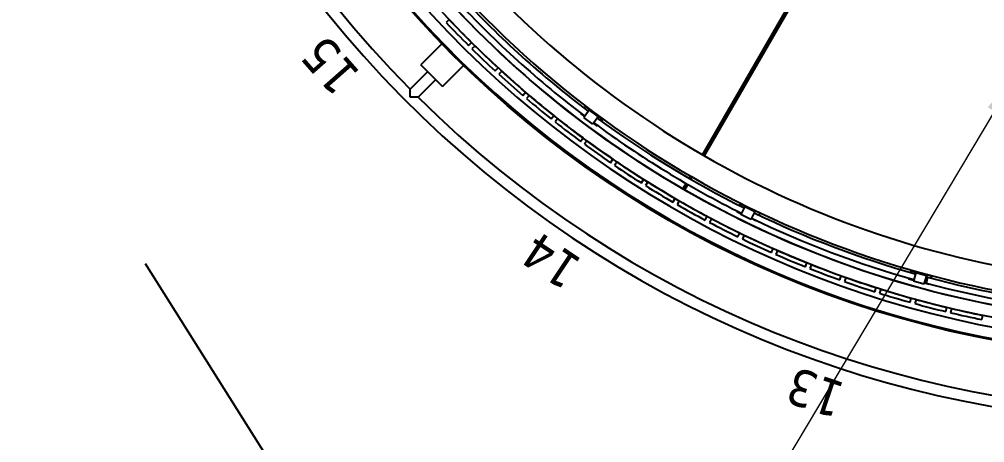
# Model space of a CAD drawing. Header units: millimetres. Extents: x 0 to 89100, y 0 to 63000.
# Drawn here: x 11023 to 18898, y 6678 to 10130 of the extents above; entities that cross this region are included whole.
import ezdxf

# ---------------------------------------------------------------- set-up
doc = ezdxf.new("R2010")
doc.units = ezdxf.units.MM
doc.header["$LTSCALE"] = 150
doc.linetypes.add('DWG_KL', pattern=[105.263153, 52.631577, -52.631577])
doc.layers.add('4003-AREA-02.1_C-Service Roads', color=7, linetype='Continuous', lineweight=25, true_color=0xc0c0c0)
doc.layers.add('4003-AREA-02.1_F-Foundation', color=7, linetype='Continuous', lineweight=25, true_color=0xadadad)
for name, color, linetype, lineweight in [('4003-AREA-02.1_T-Tank', 7, 'Continuous', 25), ('Symbol', 7, 'Continuous', 18), ('Visible', 7, 'Continuous', 25), ('Visible Narrow', 7, 'Continuous', 18)]:
    doc.layers.add(name, color=color, linetype=linetype, lineweight=lineweight)
doc.styles.add('Text Style185', font='tahoma.ttf')
doc.styles.add('Title', font='arial.ttf')
doc.dimstyles.new('Default - Method 2a$7', dxfattribs={"dimscale": 150, "dimtxt": 3, "dimasz": 2.5, "dimexe": 3, "dimexo": 0.5, "dimgap": 0.7, "dimtad": 0, "dimtoh": 1, "dimdec": 1, "dimrnd": 1e-08, "dimtxsty": 'Title', "dimcen": 0.09, "dimdle": 10, "dimclrd": 256, "dimclre": 256, "dimclrt": 7, "dimazin": 2, "dimtfac": 0.833333, "dimtdec": 1, "dimtmove": 0, "dimatfit": 3, "dimfxl": 1, "dimtolj": 1, "dimlwd": -1, "dimlwe": -1, "dimarcsym": 0})

msp = doc.modelspace()

# ---------------------------------------------------------------- linework, layer by layer
at = {"layer": '4003-AREA-02.1_C-Service Roads', "linetype": 'DWG_KL', "ltscale": 0.353242}
msp.add_line((13540.15, 5777.01), (4613.55, 19929.49), dxfattribs=at)
at = {"layer": '4003-AREA-02.1_F-Foundation'}
msp.add_circle((20518.6, 15802.58), 8430, dxfattribs=at)
at = {"layer": '4003-AREA-02.1_T-Tank'}
msp.add_circle((20518.6, 15802.58), 8150, dxfattribs=at)
at = {"layer": 'Visible'}
for p, q in [((16596.68, 9025.61), (20295.76, 15432.61)), ((20309.62, 15424.61), (16610.53, 9017.61)), ((14530.26, 10127.89), (14504.79, 10103.87)), ((14477.03, 9937.79), (14299.6, 9760.36)), ((14687.2, 9917.35), (14711.78, 9942.27)), ((14740.26, 9914.19), (14715.69, 9889.26)), ((14355.46, 9704.5), (14211.3, 9560.33)), ((14476.38, 9583.58), (14299.6, 9760.36)), ((14476.38, 9583.58), (14653.81, 9761.01)), ((14904.75, 9709.49), (14928.4, 9735.28)), ((14957.89, 9708.25), (14934.23, 9682.45)), ((14420.52, 9639.44), (14276.35, 9495.28)), ((15129.7, 9509.66), (15152.4, 9536.3)), ((15182.84, 9510.35), (15160.14, 9483.72)), ((15672.35, 9389.06), (15628.67, 9330.57)), ((15641.69, 9418.2), (15631.59, 9404.67)), ((15641.69, 9418.2), (15679.35, 9390.07)), ((15672.35, 9389.06), (15744.46, 9335.2)), ((15676.35, 9386.07), (15679.35, 9390.07)), ((15678.76, 9384.27), (15679.95, 9385.87)), ((15686.56, 9384.69), (15679.35, 9390.07)), ((15684.76, 9382.28), (15679.95, 9385.87)), ((15684.76, 9382.28), (15734.44, 9345.18)), ((15688.35, 9387.09), (15686.56, 9384.69)), ((15736.23, 9347.59), (15686.56, 9384.69)), ((15688.69, 9387.54), (15688.35, 9387.09)), ((15361.75, 9318.13), (15383.47, 9345.58)), ((15414.84, 9320.76), (15393.12, 9293.31)), ((15602.69, 9365.97), (15599.8, 9362.11)), ((15599.8, 9362.11), (15632.65, 9337.58)), ((15700.77, 9276.72), (15628.67, 9330.57)), ((15632.65, 9337.58), (15633.45, 9336.98)), ((15744.46, 9335.2), (15700.77, 9276.72)), ((15734.44, 9345.18), (15739.24, 9341.59)), ((15736.23, 9347.59), (15738.03, 9349.99)), ((15736.23, 9347.59), (15743.44, 9342.2)), ((15738.36, 9350.44), (15738.03, 9349.99)), ((15738.05, 9339.99), (15739.24, 9341.59)), ((15740.45, 9338.2), (15743.44, 9342.2)), ((15781.1, 9314.08), (15743.44, 9342.2)), ((15781.1, 9314.08), (15771, 9300.55)), ((15705.56, 9283.13), (15706.36, 9282.53)), ((15739.21, 9257.99), (15706.36, 9282.53)), ((15742.09, 9261.85), (15739.21, 9257.99)), ((15600.61, 9135.16), (15621.32, 9163.38)), ((15653.57, 9139.71), (15632.86, 9111.49)), ((15845.96, 8960.98), (15865.63, 8989.93)), ((15898.71, 8967.45), (15879.04, 8938.5)), ((16097.46, 8795.82), (16116.07, 8825.47)), ((16486.25, 8834.35), (16496.68, 8852.4)), ((16510.53, 8844.4), (16500.11, 8826.35)), ((16149.95, 8804.2), (16131.34, 8774.56)), ((16436.68, 8748.48), (16462.1, 8792.52)), ((16475.96, 8784.52), (16450.53, 8740.48)), ((16354.8, 8639.91), (16372.32, 8670.21)), ((16406.95, 8650.19), (16389.43, 8619.89)), ((16906.66, 8626.34), (16899.23, 8611.18)), ((16906.66, 8626.34), (16948.87, 8605.66)), ((16942.18, 8603.37), (16910.07, 8537.81)), ((16942.18, 8603.37), (17023, 8563.78)), ((16946.67, 8601.17), (16948.87, 8605.66)), ((16956.95, 8601.7), (16948.87, 8605.66)), ((16949.36, 8599.85), (16950.24, 8601.65)), ((16955.63, 8599.01), (16950.24, 8601.65)), ((16955.63, 8599.01), (17011.31, 8571.74)), ((16958.27, 8604.4), (16956.95, 8601.7)), ((17012.63, 8574.43), (16956.95, 8601.7)), ((16958.52, 8604.9), (16958.27, 8604.4)), ((16617.63, 8493.44), (16634.04, 8524.35)), ((16669.37, 8505.61), (16652.96, 8474.69)), ((16877.99, 8567.8), (16875.87, 8563.47)), ((16875.87, 8563.47), (16912.69, 8545.44)), ((16990.89, 8498.22), (16910.07, 8537.81)), ((16912.69, 8545.44), (16913.59, 8545)), ((17023, 8563.78), (16990.89, 8498.22)), ((16994.41, 8505.41), (16995.31, 8504.97)), ((17011.31, 8571.74), (17016.7, 8569.1)), ((17012.63, 8574.43), (17013.95, 8577.12)), ((17012.63, 8574.43), (17020.71, 8570.47)), ((17014.2, 8577.63), (17013.95, 8577.12)), ((17015.82, 8567.3), (17016.7, 8569.1)), ((17018.51, 8565.98), (17020.71, 8570.47)), ((17062.92, 8549.8), (17020.71, 8570.47)), ((17062.92, 8549.8), (17055.5, 8534.64)), ((17032.13, 8486.93), (16995.31, 8504.97)), ((17034.25, 8491.26), (17032.13, 8486.93)), ((16885.61, 8356.61), (16900.88, 8388.1)), ((16936.87, 8370.65), (16921.6, 8339.16)), ((17158.37, 8229.6), (17172.49, 8261.63)), ((17209.09, 8245.49), (17194.97, 8213.47)), ((17435.57, 8112.58), (17448.52, 8145.1)), ((17485.68, 8130.31), (17472.73, 8097.79)), ((17716.84, 8005.71), (17728.59, 8038.67)), ((18296.26, 8082.1), (18291.77, 8065.83)), ((18296.26, 8082.1), (18341.57, 8069.59)), ((18335.42, 8066.1), (18315.99, 7995.73)), ((18335.42, 8066.1), (18422.17, 8042.14)), ((18340.24, 8064.77), (18341.57, 8069.59)), ((18350.24, 8067.19), (18341.57, 8069.59)), ((18343.13, 8063.97), (18343.66, 8065.9)), ((18349.45, 8064.3), (18343.66, 8065.9)), ((18349.45, 8064.3), (18409.21, 8047.8)), ((18351.04, 8070.08), (18350.24, 8067.19)), ((18410.01, 8050.69), (18350.24, 8067.19)), ((18351.19, 8070.62), (18351.04, 8070.08)), ((18422.17, 8042.14), (18402.74, 7971.78)), ((18409.21, 8047.8), (18414.99, 8046.2)), ((18410.01, 8050.69), (18410.81, 8053.58)), ((18410.01, 8050.69), (18418.68, 8048.29)), ((18410.95, 8054.12), (18410.81, 8053.58)), ((18414.46, 8044.27), (18414.99, 8046.2)), ((18417.35, 8043.47), (18418.68, 8048.29)), ((18463.99, 8035.78), (18418.68, 8048.29)), ((18463.99, 8035.78), (18459.49, 8019.51)), ((17766.27, 8025.24), (17754.51, 7992.27)), ((18278.91, 8019.27), (18277.63, 8014.62)), ((18277.63, 8014.62), (18317.15, 8003.71)), ((18402.74, 7971.78), (18315.99, 7995.73)), ((18317.15, 8003.71), (18318.12, 8003.44)), ((18404.87, 7979.49), (18405.83, 7979.22)), ((18445.35, 7968.31), (18405.83, 7979.22)), ((18425.2, 8028.66), (18412.64, 7982.03)), ((18413.59, 7985.55), (18413.6, 7985.55)), ((18413.6, 7985.55), (18418.92, 8005.34)), ((18413.6, 7985.55), (18414.4, 7984.74)), ((18420.36, 7983.73), (18419.25, 7983.43)), ((18431.94, 8026.85), (18419.42, 7980.2)), ((18420.36, 7983.73), (18425.68, 8003.53)), ((18420.36, 7983.73), (18420.36, 7983.73)), ((18424.25, 8025.14), (18425.35, 8025.44)), ((18430.99, 8023.33), (18430.19, 8024.14)), ((18446.63, 7972.95), (18445.35, 7968.31)), ((18001.8, 7909.11), (18012.35, 7942.48)), ((18050.49, 7930.42), (18039.94, 7897.05)), ((18290.08, 7822.93), (18299.41, 7856.66)), ((18337.96, 7846), (18328.63, 7812.26)), ((18581.29, 7747.27), (18589.4, 7781.32)), ((18628.31, 7772.06), (18620.21, 7738.01)), ((18875.07, 7682.24), (18881.93, 7716.56))]:
    msp.add_line(p, q, dxfattribs=at)
msp.add_circle((20518.6, 15802.58), 8250, dxfattribs=at)
for centre, radius, start, end in [((20518.6, 15802.58), 8966, 45.965085, 314.034915), ((20518.6, 15802.58), 8420, 17.272232, 276.750813), ((20518.6, 15802.58), 8326.9, 17.471529, 276.329235), ((20518.6, 15802.58), 8874, 135.297004, 224.702996), ((20518.6, 15802.58), 8030, 205.790004, 303.30742), ((20518.6, 15802.58), 7830, 206.60031, 297.796899), ((20518.6, 15802.58), 8150, 220.056241, 239.943759), ((20518.6, 15802.58), 8050.85, 222.906646, 232.924677), ((20518.6, 15802.58), 8099.15, 222.904736, 232.926587), ((20518.6, 15802.58), 8285, 223.45896, 225.26326), ((20518.6, 15802.58), 8250, 223.459547, 225.262674), ((20518.6, 15802.58), 8285, 225.539885, 227.344185), ((20518.6, 15802.58), 8250, 225.540472, 227.343598), ((20518.6, 15802.58), 8250, 227.621396, 229.424523), ((20518.6, 15802.58), 8285, 227.62081, 229.42511), ((20518.6, 15802.58), 8874, 225.297004, 314.029925), ((20518.6, 15802.58), 8285, 229.701735, 231.506035), ((20518.6, 15802.58), 8250, 229.702321, 231.505448), ((20518.6, 15802.58), 8285, 231.782659, 233.58696), ((20518.6, 15802.58), 8250, 231.783246, 233.586373), ((20518.6, 15802.58), 8050.85, 233.565187, 243.583218), ((20518.6, 15802.58), 8099.15, 233.563277, 243.585128), ((20518.6, 15802.58), 8250, 233.864171, 235.667298), ((20518.6, 15802.58), 7695, 239.940433, 240.059567), ((20518.6, 15802.58), 8285, 233.863584, 235.667885), ((20518.6, 15802.58), 8285, 235.944509, 237.74881), ((20518.6, 15802.58), 8250, 235.945096, 237.748223), ((20518.6, 15802.58), 8285, 238.025434, 239.829734), ((20518.6, 15802.58), 8250, 238.026021, 239.829148), ((20518.6, 15802.58), 8150, 239.943759, 240.056241), ((20518.6, 15802.58), 8150, 240.056241, 259.943759), ((20518.6, 15802.58), 8285, 240.106359, 241.910659), ((20518.6, 15802.58), 8250, 240.106946, 241.910072), ((20518.6, 15802.58), 8250, 242.18787, 243.990997), ((20518.6, 15802.58), 8099.15, 244.221818, 254.243669), ((20518.6, 15802.58), 8050.85, 244.223728, 254.241759), ((20518.6, 15802.58), 8285, 242.187284, 243.991584), ((20518.6, 15802.58), 8250, 244.268795, 246.071922), ((20518.6, 15802.58), 8285, 244.268209, 246.072509), ((20518.6, 15802.58), 8285, 246.349133, 248.153434), ((20518.6, 15802.58), 8250, 246.34972, 248.152847), ((20518.6, 15802.58), 8250, 248.430645, 250.233772), ((20518.6, 15802.58), 8285, 248.430058, 250.234359), ((20518.6, 15802.58), 8285, 250.510983, 252.315284), ((20518.6, 15802.58), 8250, 250.51157, 252.314697), ((20518.6, 15802.58), 8099.15, 254.880359, 254.928569), ((18417.95, 7988.26), 5, 224.833683, 285.073122), ((20518.6, 15802.58), 8050.85, 254.882269, 254.928569), ((20518.6, 15802.58), 8099.15, 254.978237, 264.90221), ((18426.65, 8020.61), 5, 44.833683, 105.073122), ((20518.6, 15802.58), 8050.85, 254.978237, 264.9003), ((20518.6, 15802.58), 8285, 252.591908, 254.396208), ((20518.6, 15802.58), 8250, 252.592495, 254.395622), ((20518.6, 15802.58), 8285, 254.672833, 256.477133), ((20518.6, 15802.58), 8250, 254.67342, 256.476546), ((20518.6, 15802.58), 8285, 256.753758, 258.558058), ((20518.6, 15802.58), 8250, 256.754344, 258.557471)]:
    msp.add_arc(centre, radius, start, end, dxfattribs=at)
for points, knots in [([(14211.21, 9495.19), (14211.21, 9495.21), (14211.21, 9495.22), (14211.21, 9502.17), (14211.22, 9509.14), (14211.23, 9522.3), (14211.23, 9528.6), (14211.25, 9540.23), (14211.26, 9545.65), (14211.28, 9553.36), (14211.29, 9556.08), (14211.29, 9559.48), (14211.3, 9560.33), (14211.3, 9560.33)], [-20.7358766, -20.7358766, -20.7358766, -20.7358766, -20.7306382, -20.7306382, -18.1911006, -18.1911006, -15.7722025, -15.7722025, -13.3491275, -13.3491275, -11.5350859, -11.5350859, -9.9519301, -9.9519301, -9.9519301, -9.9519301]), ([(14276.35, 9495.28), (14276.35, 9495.28), (14275.5, 9495.27), (14272.08, 9495.27), (14269.36, 9495.26), (14261.63, 9495.24), (14256.2, 9495.23), (14244.57, 9495.21), (14238.28, 9495.21), (14225.14, 9495.19), (14218.18, 9495.19), (14211.24, 9495.19), (14211.23, 9495.19), (14211.21, 9495.19)], [-8.8260277, -8.8260277, -8.8260277, -8.8260277, -7.5261885, -7.5261885, -6.0399077, -6.0399077, -4.0540411, -4.0540411, -2.0761884, -2.0761884, 0, 0, 0.0042895, 0.0042895, 0.0042895, 0.0042895])]:
    msp.add_open_spline(points, degree=3, knots=knots, dxfattribs=at)
at = {"layer": 'Visible Narrow'}
for p, q in [((15686.47, 9384.57), (15684.85, 9382.4)), ((15734.53, 9345.3), (15736.14, 9347.47)), ((16956.88, 8601.57), (16955.7, 8599.14)), ((17011.38, 8571.87), (17012.56, 8574.29)), ((18350.2, 8067.05), (18349.49, 8064.44)), ((18409.25, 8047.94), (18409.97, 8050.54)), ((18414.47, 7984.99), (18425.28, 8025.19)), ((18419.32, 7983.68), (18430.13, 8023.89))]:
    msp.add_line(p, q, dxfattribs=at)

# ---------------------------------------------------------------- texts
at = {"layer": 'Symbol', "color": 7, "char_height": 300, "attachment_point": 7, "style": 'Text Style185'}
for s, insert, rotation in [('15', (13821.74, 9688.4), 131.256928), ('14', (15630.98, 8160.62), 146.259441), ('13', (17777.66, 7161.4), 161.261954)]:
    msp.add_mtext(s, dxfattribs=dict(at, insert=insert, rotation=rotation))

# ---------------------------------------------------------------- leaders
at = {"layer": 'Symbol', "annotation_type": 0, "has_hookline": 1, "hookline_direction": 1}
for points, text_width in [([(19168.6, 9703.93), (16446.4, 5138.94), (16071.4, 5138.94)], 3248.23), ([(22634.49, 7984.7), (20971.29, 5253.96), (20596.29, 5253.96)], 2338.71)]:
    msp.add_leader(points, dimstyle='Default - Method 2a$7', override={"dimgap": 0, "dimtad": 1}, dxfattribs=dict(at, text_width=text_width))

doc.saveas('drawing.dxf')
